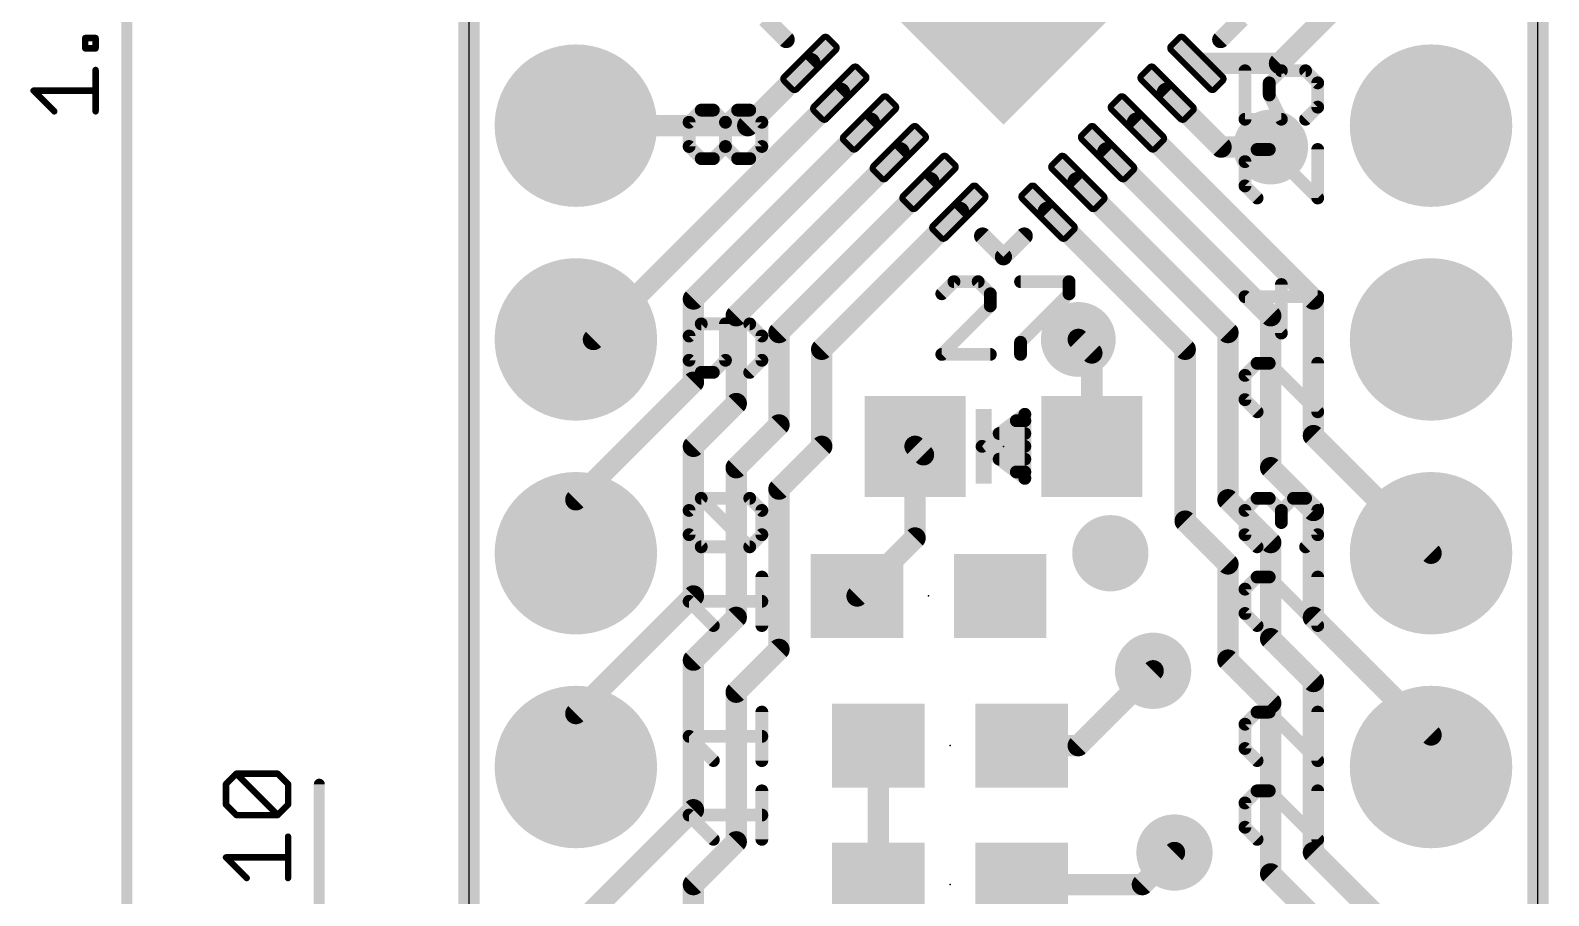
# Model space of a CAD drawing. Extents: x -6.1 to 12.8, y -5.3 to 38.3.
# Drawn here: x -5.21 to 12.83, y 6.09 to 16.37 of the extents above; entities that cross this region are included whole.
import ezdxf

# ---------------------------------------------------------------- set-up
doc = ezdxf.new("R2010")
doc.units = 0
for name, color, linetype in [('1', 12, 'CONTINUOUS'), ('17', 110, 'CONTINUOUS'), ('18', 110, 'CONTINUOUS'), ('20', 53, 'CONTINUOUS'), ('21', 40, 'CONTINUOUS'), ('23', 53, 'CONTINUOUS'), ('47', 253, 'CONTINUOUS')]:
    doc.layers.add(name, color=color, linetype=linetype)

# ---------------------------------------------------------------- blocks, each defined once
blk = doc.blocks.new('RECT')
blk.add_solid([(-0.5, -0.5), (0.5, -0.5), (-0.5, 0.5), (0.5, 0.5)])
blk = doc.blocks.new('RECT128000X44800R50')
at = {"const_width": 0.07}
blk.add_lwpolyline([(0.365, -0.07), (0.365, 0.07, 0.4142), (0.33, 0.105), (-0.33, 0.105, 0.4142), (-0.365, 0.07), (-0.365, -0.07, 0.4142), (-0.33, -0.105), (0.33, -0.105, 0.4142)], format="xyb", close=True, dxfattribs=at)
blk.add_solid([(-0.3475, -0.0875), (0.3475, -0.0875), (-0.3475, 0.0875), (0.3475, 0.0875)])
blk = doc.blocks.new('ROUNDP')
at = {"const_width": 0.5}
blk.add_lwpolyline([(0, -0.25, 1), (0, 0.25, 1), (0, -0.25)], format="xyb", dxfattribs=at)
blk = doc.blocks.new('ROUNDV')
at = {"const_width": 0.5}
blk.add_lwpolyline([(0, -0.25, 1), (0, 0.25, 1), (0, -0.25)], format="xyb", dxfattribs=at)

msp = doc.modelspace()

# ---------------------------------------------------------------- linework, layer by layer
at = {"layer": '1', "const_width": 0.254}
for points in [[(0, 33.02), (0, 0)], [(12.7, 0), (12.7, 33.02)], [(9.6297, 15.9797), (11.43, 17.78)], [(4.0519, 15.9797), (3.3122, 15.24)], [(8.6481, 15.9797), (9.6297, 15.9797)], [(4.4055, 15.6261), (1.4793, 12.7)], [(8.9347, 14.986), (8.2945, 15.6261)], [(3.3122, 15.24), (1.27, 15.24)], [(4.759, 15.2726), (2.667, 13.1806)], [(7.941, 15.2726), (10.033, 13.1806)], [(5.1126, 14.919), (3.175, 12.9814)], [(7.5874, 14.919), (9.525, 12.9814)], [(9.525, 14.986), (8.9347, 14.986)], [(5.4661, 14.5655), (3.683, 12.7823)], [(7.2339, 14.5655), (9.017, 12.7823)], [(5.8197, 14.2119), (4.191, 12.5832)], [(6.8803, 14.2119), (8.509, 12.5832)], [(2.667, 13.1806), (2.667, 12.192)], [(10.033, 13.1806), (10.033, 11.557)], [(3.175, 12.9814), (3.175, 11.938)], [(9.525, 12.9814), (9.525, 11.176)], [(1.4793, 12.7), (1.27, 12.7)], [(3.683, 12.7823), (3.683, 11.684)], [(7.4, 12.539), (7.239, 12.7)], [(9.017, 12.7823), (9.017, 10.795)], [(4.191, 12.5832), (4.191, 11.43)], [(7.4, 11.43), (7.4, 12.539)], [(8.509, 12.5832), (8.509, 10.541)], [(2.667, 12.192), (1.27, 10.795)], [(3.175, 11.938), (2.667, 11.43)], [(3.683, 11.684), (3.175, 11.176)], [(2.667, 11.43), (2.667, 9.652)], [(4.191, 11.43), (3.683, 10.922)], [(5.4, 11.33), (5.3, 11.43)], [(5.3, 10.341), (5.3, 11.43)], [(10.033, 11.557), (11.43, 10.16)], [(3.175, 11.176), (3.175, 9.398)], [(9.525, 11.176), (10.033, 10.668)], [(3.683, 10.922), (3.683, 9.017)], [(1.27, 10.795), (1.27, 10.16)], [(9.017, 10.795), (9.525, 10.287)], [(8.509, 10.541), (9.017, 10.033)], [(10.033, 10.668), (10.033, 9.398)], [(4.611, 9.652), (5.3, 10.341)], [(9.525, 10.287), (9.525, 9.144)], [(9.017, 10.033), (9.017, 8.89)], [(2.667, 9.652), (1.27, 8.255)], [(3.175, 9.398), (2.667, 8.89)], [(10.033, 9.398), (11.43, 8.001)], [(9.525, 9.144), (10.033, 8.636)], [(3.683, 9.017), (3.175, 8.509)], [(2.667, 8.89), (2.667, 7.112)], [(7.239, 7.874), (8.128, 8.763)], [(9.017, 8.89), (9.525, 8.382)], [(10.033, 8.636), (10.033, 6.604)], [(3.175, 8.509), (3.175, 6.731)], [(9.525, 8.382), (9.525, 6.35)], [(1.27, 8.255), (1.27, 7.62)], [(11.43, 8.001), (11.43, 7.62)], [(4.865, 6.223), (4.865, 7.874)], [(6.565, 7.874), (7.239, 7.874)], [(2.667, 7.112), (1.27, 5.715)], [(4.865, 6.223), (4.865, 6.946)], [(3.175, 6.731), (2.667, 6.223)], [(8.001, 6.223), (8.382, 6.604)], [(10.033, 6.604), (11.43, 5.207)], [(2.667, 6.223), (2.667, 4.572)], [(4.865, 5.295), (4.865, 6.223)], [(6.565, 6.223), (8.001, 6.223)], [(9.525, 6.35), (10.033, 5.842)]]:
    msp.add_lwpolyline(points, dxfattribs=at)
at = {"layer": '1', "const_width": 0.127}
for points in [[(4.0968, 15.9348, 1), (4.007, 16.0246)], [(8.6481, 16.0432, 1), (8.6481, 15.9162)], [(9.5848, 16.0246, 1), (9.6746, 15.9348)], [(9.6297, 15.9162, 1), (9.6297, 16.0432)], [(4.4504, 15.5812, 1), (4.3606, 15.671)], [(8.3394, 15.671, 1), (8.2496, 15.5812)], [(1.27, 15.3035, 1), (1.27, 15.1765)], [(3.2673, 15.2849, 1), (3.3571, 15.1951)], [(3.3122, 15.1765, 1), (3.3122, 15.3035)], [(4.8039, 15.2277, 1), (4.7141, 15.3175)], [(7.9859, 15.3175, 1), (7.8961, 15.2277)], [(5.1575, 14.8741, 1), (5.0677, 14.9639)], [(7.6323, 14.9639, 1), (7.5425, 14.8741)], [(8.9347, 15.0495, 1), (8.9347, 14.9225)], [(8.8898, 14.9411, 1), (8.9796, 15.0309)], [(9.525, 14.9225, 1), (9.525, 15.0495)], [(5.511, 14.5206, 1), (5.4212, 14.6104)], [(7.2788, 14.6104, 1), (7.189, 14.5206)], [(5.8646, 14.167, 1), (5.7748, 14.2568)], [(6.9252, 14.2568, 1), (6.8354, 14.167)], [(2.7305, 13.1806, 1), (2.6035, 13.1806)], [(2.6221, 13.2255, 1), (2.7119, 13.1357)], [(10.0965, 13.1806, 1), (9.9695, 13.1806)], [(9.9881, 13.1356, 1), (10.0779, 13.2255)], [(3.2385, 12.9814, 1), (3.1115, 12.9814)], [(3.1301, 13.0263, 1), (3.2199, 12.9365)], [(9.5885, 12.9814, 1), (9.4615, 12.9814)], [(9.4801, 12.9365, 1), (9.5699, 13.0263)], [(1.27, 12.7635, 1), (1.27, 12.6365)], [(1.4344, 12.7449, 1), (1.5242, 12.6551)], [(1.4793, 12.6365, 1), (1.4793, 12.7635)], [(3.7465, 12.7823, 1), (3.6195, 12.7823)], [(3.6381, 12.8272, 1), (3.7279, 12.7374)], [(7.2839, 12.7449, 1), (7.1941, 12.6551)], [(9.0805, 12.7823, 1), (8.9535, 12.7823)], [(8.9721, 12.7374, 1), (9.0619, 12.8272)], [(4.2545, 12.5832, 1), (4.1275, 12.5832)], [(4.1461, 12.6281, 1), (4.2359, 12.5383)], [(7.4635, 12.539, 1), (7.3365, 12.539)], [(7.3551, 12.4941, 1), (7.4449, 12.5839)], [(8.5725, 12.5832, 1), (8.4455, 12.5832)], [(8.4641, 12.5383, 1), (8.5539, 12.6281)], [(2.7119, 12.1471, 1), (2.6221, 12.2369)], [(2.6035, 12.192, 1), (2.7305, 12.192)], [(3.1115, 11.938, 1), (3.2385, 11.938)], [(3.2199, 11.8931, 1), (3.1301, 11.9829)], [(3.6195, 11.684, 1), (3.7465, 11.684)], [(3.7279, 11.6391, 1), (3.6381, 11.7289)], [(2.7305, 11.43, 1), (2.6035, 11.43)], [(4.2359, 11.3851, 1), (4.1461, 11.4749)], [(5.3449, 11.4749, 1), (5.2551, 11.3851)], [(5.3635, 11.43, 1), (5.2365, 11.43)], [(10.0779, 11.6019, 1), (9.9881, 11.5121)], [(9.9695, 11.557, 1), (10.0965, 11.557)], [(2.6221, 11.4749, 1), (2.7119, 11.3851)], [(4.1275, 11.43, 1), (4.2545, 11.43)], [(5.3551, 11.2851, 1), (5.4449, 11.3749)], [(7.3365, 11.43, 1), (7.4635, 11.43)], [(3.2385, 11.176, 1), (3.1115, 11.176)], [(3.1301, 11.2209, 1), (3.2199, 11.1311)], [(9.5699, 11.2209, 1), (9.4801, 11.1311)], [(9.4615, 11.176, 1), (9.5885, 11.176)], [(3.7465, 10.922, 1), (3.6195, 10.922)], [(3.6381, 10.9669, 1), (3.7279, 10.8771)], [(1.3335, 10.795, 1), (1.2065, 10.795)], [(1.2251, 10.8399, 1), (1.3149, 10.7501)], [(9.0619, 10.8399, 1), (8.9721, 10.7501)], [(8.9535, 10.795, 1), (9.0805, 10.795)], [(8.5539, 10.5859, 1), (8.4641, 10.4961)], [(10.0965, 10.668, 1), (9.9695, 10.668)], [(9.9881, 10.6231, 1), (10.0779, 10.7129)], [(5.3449, 10.2961, 1), (5.2551, 10.3859)], [(8.4455, 10.541, 1), (8.5725, 10.541)], [(5.2365, 10.341, 1), (5.3635, 10.341)], [(9.5885, 10.287, 1), (9.4615, 10.287)], [(9.4801, 10.2421, 1), (9.5699, 10.3319)], [(1.2065, 10.16, 1), (1.3335, 10.16)], [(9.0805, 10.033, 1), (8.9535, 10.033)], [(8.9721, 9.9881, 1), (9.0619, 10.0779)], [(11.3851, 10.1151, 1), (11.4749, 10.2049)], [(2.7119, 9.6071, 1), (2.6221, 9.6969)], [(4.5661, 9.6969, 1), (4.6559, 9.6071)], [(2.6035, 9.652, 1), (2.7305, 9.652)], [(3.1115, 9.398, 1), (3.2385, 9.398)], [(3.2199, 9.3531, 1), (3.1301, 9.4429)], [(10.0779, 9.4429, 1), (9.9881, 9.3531)], [(9.9695, 9.398, 1), (10.0965, 9.398)], [(9.5699, 9.1889, 1), (9.4801, 9.0991)], [(9.4615, 9.144, 1), (9.5885, 9.144)], [(3.6195, 9.017, 1), (3.7465, 9.017)], [(3.7279, 8.9721, 1), (3.6381, 9.0619)], [(2.7305, 8.89, 1), (2.6035, 8.89)], [(2.6221, 8.9349, 1), (2.7119, 8.8451)], [(8.1729, 8.7181, 1), (8.0831, 8.8079)], [(9.0619, 8.9349, 1), (8.9721, 8.8451)], [(8.9535, 8.89, 1), (9.0805, 8.89)], [(10.0965, 8.636, 1), (9.9695, 8.636)], [(9.9881, 8.5911, 1), (10.0779, 8.6809)], [(3.2385, 8.509, 1), (3.1115, 8.509)], [(3.1301, 8.5539, 1), (3.2199, 8.4641)], [(9.5885, 8.382, 1), (9.4615, 8.382)], [(9.4801, 8.3371, 1), (9.5699, 8.4269)], [(1.3335, 8.255, 1), (1.2065, 8.255)], [(1.2251, 8.2999, 1), (1.3149, 8.2101)], [(11.4935, 8.001, 1), (11.3665, 8.001)], [(4.9285, 7.874, 1), (4.8015, 7.874)], [(6.565, 7.9375, 1), (6.565, 7.8105)], [(7.1941, 7.9189, 1), (7.2839, 7.8291)], [(7.239, 7.8105, 1), (7.239, 7.9375)], [(11.3851, 7.9561, 1), (11.4749, 8.0459)], [(1.2065, 7.62, 1), (1.3335, 7.62)], [(11.3665, 7.62, 1), (11.4935, 7.62)], [(2.7119, 7.0671, 1), (2.6221, 7.1569)], [(2.6035, 7.112, 1), (2.7305, 7.112)], [(4.9285, 6.946, 1), (4.8015, 6.946)], [(3.2199, 6.6861, 1), (3.1301, 6.7759)], [(3.1115, 6.731, 1), (3.2385, 6.731)], [(8.4269, 6.5591, 1), (8.3371, 6.6489)], [(10.0779, 6.6489, 1), (9.9881, 6.5591)], [(9.9695, 6.604, 1), (10.0965, 6.604)], [(2.7305, 6.223, 1), (2.6035, 6.223)], [(2.6221, 6.2679, 1), (2.7119, 6.1781)], [(4.9285, 6.223, 1), (4.8015, 6.223)], [(6.565, 6.2865, 1), (6.565, 6.1595)], [(7.9561, 6.2679, 1), (8.0459, 6.1781)], [(8.001, 6.1595, 1), (8.001, 6.2865)], [(9.5699, 6.3949, 1), (9.4801, 6.3051)], [(9.4615, 6.35, 1), (9.5885, 6.35)], [(4.8015, 6.223, 1), (4.9285, 6.223)], [(4.8015, 6.223, 1), (4.9285, 6.223)]]:
    msp.add_lwpolyline(points, format="xyb", dxfattribs=at)
at = {"layer": '20'}
for p, q in [((0, 31.75), (0, 1.27)), ((12.7, 1.27), (12.7, 31.75))]:
    msp.add_line(p, q, dxfattribs=at)
at = {"layer": '21'}
for points, const_width in [([(3.7691, 16.2625), (3.5216, 16.51)], 0.2032), ([(8.9309, 16.2625), (9.1784, 16.51)], 0.2032), ([(9.2195, 15.8924), (9.2195, 15.3162)], 0.1524), ([(9.5076, 15.7484), (9.6516, 15.8924)], 0.1524), ([(9.6516, 15.8924), (9.9397, 15.8924)], 0.1524), ([(9.9397, 15.8924), (10.0838, 15.7484)], 0.1524), ([(9.5076, 15.6043), (9.5076, 15.7484)], 0.1524), ([(10.0838, 15.7484), (10.0838, 15.4603)], 0.1524), ([(9.6516, 15.3162), (9.5076, 15.6043)], 0.1524), ([(10.0838, 15.4603), (9.9397, 15.3162)], 0.1524), ([(2.6155, 15.2806), (2.7595, 15.4247)], 0.1524), ([(2.6155, 14.9925), (2.6155, 15.2806)], 0.1524), ([(2.7595, 15.4247), (2.9036, 15.4247)], 0.1524), ([(2.9036, 15.4247), (3.0476, 15.2806)], 0.1524), ([(3.0476, 15.2806), (3.1917, 15.4247)], 0.1524), ([(3.0476, 14.9925), (3.0476, 15.2806)], 0.1524), ([(3.1917, 15.4247), (3.3357, 15.4247)], 0.1524), ([(3.3357, 15.4247), (3.4798, 15.2806)], 0.1524), ([(3.4798, 15.2806), (3.4798, 14.9925)], 0.1524), ([(9.2195, 15.3162), (9.6516, 15.3162)], 0.1524), ([(2.7595, 14.8484), (2.6155, 14.9925)], 0.1524), ([(3.0476, 14.9925), (2.9036, 14.8484)], 0.1524), ([(3.1917, 14.8484), (3.0476, 14.9925)], 0.1524), ([(3.4798, 14.9925), (3.3357, 14.8484)], 0.1524), ([(9.3635, 14.9569), (9.2195, 14.8129)], 0.1524), ([(9.5076, 14.9569), (9.3635, 14.9569)], 0.1524), ([(10.0838, 14.3807), (9.5076, 14.9569)], 0.1524), ([(10.0838, 14.9569), (10.0838, 14.3807)], 0.1524), ([(2.9036, 14.8484), (2.7595, 14.8484)], 0.1524), ([(3.3357, 14.8484), (3.1917, 14.8484)], 0.1524), ([(9.2195, 14.8129), (9.2195, 14.5247)], 0.1524), ([(9.2195, 14.5247), (9.3635, 14.3807)], 0.1524), ([(6.1025, 13.9291), (6.35, 13.6816)], 0.2032), ([(6.5975, 13.9291), (6.35, 13.6816)], 0.2032), ([(5.7617, 13.3865), (5.6177, 13.2425)], 0.1524), ([(6.0499, 13.3865), (5.7617, 13.3865)], 0.1524), ([(6.1939, 13.2425), (6.0499, 13.3865)], 0.1524), ([(6.5532, 13.3865), (7.1294, 13.3865)], 0.1524), ([(7.1294, 13.3865), (7.1294, 13.2425)], 0.1524), ([(9.6516, 12.7762), (9.6516, 13.3524)], 0.1524), ([(5.6177, 12.5222), (6.1939, 13.0984)], 0.1524), ([(6.1939, 13.0984), (6.1939, 13.2425)], 0.1524), ([(7.1294, 13.2425), (6.5532, 12.6663)], 0.1524), ([(10.0838, 13.2084), (9.2195, 13.2084)], 0.1524), ([(9.2195, 13.2084), (9.6516, 12.7762)], 0.1524), ([(2.7595, 12.8847), (2.6155, 12.7406)], 0.1524), ([(2.6155, 12.7406), (2.6155, 12.4525)], 0.1524), ([(3.3357, 12.8847), (2.7595, 12.8847)], 0.1524), ([(3.0476, 12.4525), (3.0476, 12.8847)], 0.1524), ([(3.4798, 12.7406), (3.3357, 12.8847)], 0.1524), ([(3.4798, 12.4525), (3.4798, 12.7406)], 0.1524), ([(6.5532, 12.6663), (6.5532, 12.5222)], 0.1524), ([(2.6155, 12.4525), (2.7595, 12.3084)], 0.1524), ([(2.9036, 12.3084), (3.0476, 12.4525)], 0.1524), ([(3.3357, 12.3084), (3.4798, 12.4525)], 0.1524), ([(6.1939, 12.5222), (5.6177, 12.5222)], 0.1524), ([(9.3635, 12.4169), (9.2195, 12.2729)], 0.1524), ([(9.5076, 12.4169), (9.3635, 12.4169)], 0.1524), ([(10.0838, 11.8407), (9.5076, 12.4169)], 0.1524), ([(10.0838, 12.4169), (10.0838, 11.8407)], 0.1524), ([(2.7595, 12.3084), (2.9036, 12.3084)], 0.1524), ([(9.2195, 12.2729), (9.2195, 11.9847)], 0.1524), ([(9.2195, 11.9847), (9.3635, 11.8407)], 0.1524), ([(6.604, 11.811), (6.096, 11.43)], 0.1524), ([(6.5024, 11.7348), (6.604, 11.7348)], 0.1524), ([(6.604, 11.049), (6.604, 11.811)], 0.1524), ([(6.2992, 11.5824), (6.604, 11.5824)], 0.1524), ([(6.096, 11.43), (6.604, 11.049)], 0.1524), ([(6.096, 11.43), (6.604, 11.43)], 0.1524), ([(6.2992, 11.2776), (6.604, 11.2776)], 0.1524), ([(6.5024, 11.1252), (6.604, 11.1252)], 0.1524), ([(2.6155, 10.6684), (2.7595, 10.8124)], 0.1524), ([(2.7595, 10.8124), (3.3357, 10.8124)], 0.1524), ([(3.3357, 10.2362), (2.7595, 10.8124)], 0.1524), ([(3.3357, 10.8124), (3.4798, 10.6684)], 0.1524), ([(9.2195, 10.6684), (9.3635, 10.8124)], 0.1524), ([(9.3635, 10.8124), (9.5076, 10.8124)], 0.1524), ([(9.5076, 10.8124), (9.6516, 10.6684)], 0.1524), ([(9.6516, 10.6684), (9.7957, 10.8124)], 0.1524), ([(9.7957, 10.8124), (9.9397, 10.8124)], 0.1524), ([(9.9397, 10.8124), (10.0838, 10.6684)], 0.1524), ([(2.6155, 10.3803), (2.6155, 10.6684)], 0.1524), ([(3.4798, 10.6684), (3.4798, 10.3803)], 0.1524), ([(9.2195, 10.3803), (9.2195, 10.6684)], 0.1524), ([(9.6516, 10.6684), (9.6516, 10.5243)], 0.1524), ([(10.0838, 10.6684), (10.0838, 10.3803)], 0.1524), ([(2.7595, 10.2362), (2.6155, 10.3803)], 0.1524), ([(3.3357, 10.2362), (2.7595, 10.2362)], 0.1524), ([(3.4798, 10.3803), (3.3357, 10.2362)], 0.1524), ([(9.3635, 10.2362), (9.2195, 10.3803)], 0.1524), ([(10.0838, 10.3803), (9.9397, 10.2362)], 0.1524), ([(3.4798, 9.3007), (3.4798, 9.8769)], 0.1524), ([(9.3635, 9.8769), (9.2195, 9.7329)], 0.1524), ([(9.5076, 9.8769), (9.3635, 9.8769)], 0.1524), ([(10.0838, 9.3007), (9.5076, 9.8769)], 0.1524), ([(10.0838, 9.8769), (10.0838, 9.3007)], 0.1524), ([(9.2195, 9.7329), (9.2195, 9.4447)], 0.1524), ([(2.9036, 9.3007), (2.6155, 9.5888)], 0.1524), ([(2.6155, 9.5888), (3.4798, 9.5888)], 0.1524), ([(9.2195, 9.4447), (9.3635, 9.3007)], 0.1524), ([(3.4798, 7.6962), (3.4798, 8.2724)], 0.1524), ([(9.3635, 8.2724), (9.2195, 8.1284)], 0.1524), ([(9.5076, 8.2724), (9.3635, 8.2724)], 0.1524), ([(10.0838, 7.6962), (9.5076, 8.2724)], 0.1524), ([(10.0838, 8.2724), (10.0838, 7.6962)], 0.1524), ([(9.2195, 8.1284), (9.2195, 7.8403)], 0.1524), ([(2.9036, 7.6962), (2.6155, 7.9843)], 0.1524), ([(2.6155, 7.9843), (3.4798, 7.9843)], 0.1524), ([(9.2195, 7.8403), (9.3635, 7.6962)], 0.1524), ([(3.4798, 6.7607), (3.4798, 7.3369)], 0.1524), ([(9.3635, 7.3369), (9.2195, 7.1928)], 0.1524), ([(9.5076, 7.3369), (9.3635, 7.3369)], 0.1524), ([(10.0838, 6.7607), (9.5076, 7.3369)], 0.1524), ([(10.0838, 7.3369), (10.0838, 6.7607)], 0.1524), ([(9.2195, 7.1928), (9.2195, 6.9047)], 0.1524), ([(2.9036, 6.7607), (2.6155, 7.0488)], 0.1524), ([(2.6155, 7.0488), (3.4798, 7.0488)], 0.1524), ([(9.2195, 6.9047), (9.3635, 6.7607)], 0.1524)]:
    msp.add_lwpolyline(points, dxfattribs=dict(at, const_width=const_width))
for points, const_width in [([(3.7331, 16.2266, 1), (3.805, 16.2984)], 0.1016), ([(8.895, 16.2984, 1), (8.9669, 16.2266)], 0.1016), ([(9.2576, 15.8924, 1), (9.1814, 15.8924)], 0.0762), ([(9.6516, 15.9305, 1), (9.6516, 15.8543)], 0.0762), ([(9.6786, 15.8655, 1), (9.6247, 15.9194)], 0.0762), ([(9.9667, 15.9194, 1), (9.9128, 15.8655)], 0.0762), ([(9.9397, 15.8543, 1), (9.9397, 15.9305)], 0.0762), ([(9.4806, 15.7753, 1), (9.5345, 15.7214)], 0.0762), ([(9.5457, 15.7484, 1), (9.4695, 15.7484)], 0.0762), ([(10.1219, 15.7484, 1), (10.0457, 15.7484)], 0.0762), ([(10.0569, 15.7214, 1), (10.1107, 15.7753)], 0.0762), ([(9.5417, 15.6214, 1), (9.4735, 15.5873)], 0.0762), ([(9.4695, 15.6043, 1), (9.5457, 15.6043)], 0.0762), ([(10.1107, 15.4333, 1), (10.0569, 15.4872)], 0.0762), ([(2.5885, 15.3076, 1), (2.6424, 15.2537)], 0.0762), ([(2.6536, 15.2806, 1), (2.5774, 15.2806)], 0.0762), ([(2.7595, 15.4628, 1), (2.7595, 15.3866)], 0.0762), ([(2.7865, 15.3977, 1), (2.7326, 15.4516)], 0.0762), ([(2.9305, 15.4516, 1), (2.8766, 15.3977)], 0.0762), ([(2.9036, 15.3866, 1), (2.9036, 15.4628)], 0.0762), ([(3.0857, 15.2806, 1), (3.0095, 15.2806)], 0.0762), ([(3.0207, 15.3076, 1), (3.0746, 15.2537)], 0.0762), ([(3.0207, 15.2537, 1), (3.0746, 15.3076)], 0.0762), ([(3.1917, 15.4628, 1), (3.1917, 15.3866)], 0.0762), ([(3.2186, 15.3977, 1), (3.1647, 15.4516)], 0.0762), ([(3.3627, 15.4516, 1), (3.3088, 15.3977)], 0.0762), ([(3.3357, 15.3866, 1), (3.3357, 15.4628)], 0.0762), ([(3.5179, 15.2806, 1), (3.4417, 15.2806)], 0.0762), ([(3.4529, 15.2537, 1), (3.5067, 15.3076)], 0.0762), ([(9.2195, 15.3543, 1), (9.2195, 15.2781)], 0.0762), ([(9.1814, 15.3162, 1), (9.2576, 15.3162)], 0.0762), ([(9.6176, 15.2992, 1), (9.6857, 15.3332)], 0.0762), ([(9.6516, 15.2781, 1), (9.6516, 15.3543)], 0.0762), ([(9.9128, 15.3431, 1), (9.9667, 15.2893)], 0.0762), ([(10.0457, 15.4603, 1), (10.1219, 15.4603)], 0.0762), ([(2.6424, 15.0194, 1), (2.5885, 14.9656)], 0.0762), ([(2.5774, 14.9925, 1), (2.6536, 14.9925)], 0.0762), ([(3.0095, 14.9925, 1), (3.0857, 14.9925)], 0.0762), ([(3.0746, 15.0194, 1), (3.0207, 14.9656)], 0.0762), ([(3.0746, 14.9656, 1), (3.0207, 15.0194)], 0.0762), ([(3.4417, 14.9925, 1), (3.5179, 14.9925)], 0.0762), ([(3.5067, 14.9656, 1), (3.4529, 15.0194)], 0.0762), ([(9.3635, 14.995, 1), (9.3635, 14.9188)], 0.0762), ([(9.3905, 14.93, 1), (9.3366, 14.9838)], 0.0762), ([(9.5345, 14.9838, 1), (9.4806, 14.93)], 0.0762), ([(9.5076, 14.9188, 1), (9.5076, 14.995)], 0.0762), ([(10.1219, 14.9569, 1), (10.0457, 14.9569)], 0.0762), ([(2.7595, 14.8865, 1), (2.7595, 14.8103)], 0.0762), ([(2.7326, 14.8215, 1), (2.7865, 14.8754)], 0.0762), ([(2.8766, 14.8754, 1), (2.9305, 14.8215)], 0.0762), ([(2.9036, 14.8103, 1), (2.9036, 14.8865)], 0.0762), ([(3.1917, 14.8865, 1), (3.1917, 14.8103)], 0.0762), ([(3.1647, 14.8215, 1), (3.2186, 14.8754)], 0.0762), ([(3.3088, 14.8754, 1), (3.3627, 14.8215)], 0.0762), ([(3.3357, 14.8103, 1), (3.3357, 14.8865)], 0.0762), ([(9.1925, 14.8398, 1), (9.2464, 14.7859)], 0.0762), ([(9.2576, 14.8129, 1), (9.1814, 14.8129)], 0.0762), ([(9.2464, 14.5517, 1), (9.1925, 14.4978)], 0.0762), ([(9.1814, 14.5247, 1), (9.2576, 14.5247)], 0.0762), ([(9.3366, 14.3537, 1), (9.3905, 14.4076)], 0.0762), ([(10.0569, 14.3537, 1), (10.1107, 14.4076)], 0.0762), ([(10.0457, 14.3807, 1), (10.1219, 14.3807)], 0.0762), ([(6.1384, 13.965, 1), (6.0666, 13.8931)], 0.1016), ([(6.6334, 13.8931, 1), (6.5616, 13.965)], 0.1016), ([(6.3141, 13.7175, 1), (6.3859, 13.6457)], 0.1016), ([(6.3141, 13.6457, 1), (6.3859, 13.7175)], 0.1016), ([(5.7617, 13.4246, 1), (5.7617, 13.3484)], 0.0762), ([(5.7887, 13.3596, 1), (5.7348, 13.4135)], 0.0762), ([(6.0768, 13.4135, 1), (6.0229, 13.3596)], 0.0762), ([(6.0499, 13.3484, 1), (6.0499, 13.4246)], 0.0762), ([(6.5532, 13.4246, 1), (6.5532, 13.3484)], 0.0762), ([(7.1675, 13.3865, 1), (7.0913, 13.3865)], 0.0762), ([(7.1294, 13.3484, 1), (7.1294, 13.4246)], 0.0762), ([(9.6897, 13.3524, 1), (9.6135, 13.3524)], 0.0762), ([(5.5907, 13.2694, 1), (5.6446, 13.2155)], 0.0762), ([(6.232, 13.2425, 1), (6.1558, 13.2425)], 0.0762), ([(6.167, 13.2155, 1), (6.2208, 13.2694)], 0.0762), ([(6.2208, 13.0715, 1), (6.167, 13.1254)], 0.0762), ([(7.0913, 13.2425, 1), (7.1675, 13.2425)], 0.0762), ([(7.1564, 13.2155, 1), (7.1025, 13.2694)], 0.0762), ([(9.2464, 13.2353, 1), (9.1925, 13.1814)], 0.0762), ([(9.2195, 13.2465, 1), (9.2195, 13.1703)], 0.0762), ([(10.0838, 13.1703, 1), (10.0838, 13.2465)], 0.0762), ([(6.1558, 13.0984, 1), (6.232, 13.0984)], 0.0762), ([(2.6536, 12.7406, 1), (2.5774, 12.7406)], 0.0762), ([(2.7595, 12.9228, 1), (2.7595, 12.8466)], 0.0762), ([(2.7865, 12.8577, 1), (2.7326, 12.9116)], 0.0762), ([(3.0857, 12.8847, 1), (3.0095, 12.8847)], 0.0762), ([(3.3627, 12.9116, 1), (3.3088, 12.8577)], 0.0762), ([(3.3357, 12.8466, 1), (3.3357, 12.9228)], 0.0762), ([(3.5179, 12.7406, 1), (3.4417, 12.7406)], 0.0762), ([(9.6135, 12.7762, 1), (9.6897, 12.7762)], 0.0762), ([(9.6247, 12.7493, 1), (9.6786, 12.8031)], 0.0762), ([(2.5885, 12.7676, 1), (2.6424, 12.7137)], 0.0762), ([(3.4529, 12.7137, 1), (3.5067, 12.7676)], 0.0762), ([(6.5913, 12.6663, 1), (6.5151, 12.6663)], 0.0762), ([(6.5263, 12.6932, 1), (6.5801, 12.6393)], 0.0762), ([(2.6424, 12.4794, 1), (2.5885, 12.4256)], 0.0762), ([(2.5774, 12.4525, 1), (2.6536, 12.4525)], 0.0762), ([(3.0095, 12.4525, 1), (3.0857, 12.4525)], 0.0762), ([(3.0746, 12.4256, 1), (3.0207, 12.4794)], 0.0762), ([(3.4417, 12.4525, 1), (3.5179, 12.4525)], 0.0762), ([(3.5067, 12.4256, 1), (3.4529, 12.4794)], 0.0762), ([(5.6177, 12.5603, 1), (5.6177, 12.4841)], 0.0762), ([(5.5907, 12.5491, 1), (5.6446, 12.4953)], 0.0762), ([(6.1939, 12.4841, 1), (6.1939, 12.5603)], 0.0762), ([(6.5151, 12.5222, 1), (6.5913, 12.5222)], 0.0762), ([(9.3635, 12.455, 1), (9.3635, 12.3788)], 0.0762), ([(9.3905, 12.39, 1), (9.3366, 12.4438)], 0.0762), ([(9.5345, 12.4438, 1), (9.4806, 12.39)], 0.0762), ([(9.5076, 12.3788, 1), (9.5076, 12.455)], 0.0762), ([(10.1219, 12.4169, 1), (10.0457, 12.4169)], 0.0762), ([(2.7595, 12.3465, 1), (2.7595, 12.2703)], 0.0762), ([(2.7326, 12.2815, 1), (2.7865, 12.3354)], 0.0762), ([(2.8766, 12.3354, 1), (2.9305, 12.2815)], 0.0762), ([(2.9036, 12.2703, 1), (2.9036, 12.3465)], 0.0762), ([(3.3088, 12.3354, 1), (3.3627, 12.2815)], 0.0762), ([(9.1925, 12.2998, 1), (9.2464, 12.2459)], 0.0762), ([(9.2576, 12.2729, 1), (9.1814, 12.2729)], 0.0762), ([(9.2464, 12.0117, 1), (9.1925, 11.9578)], 0.0762), ([(9.1814, 11.9847, 1), (9.2576, 11.9847)], 0.0762), ([(9.3366, 11.8137, 1), (9.3905, 11.8676)], 0.0762), ([(10.0569, 11.8137, 1), (10.1107, 11.8676)], 0.0762), ([(6.5024, 11.7729, 1), (6.5024, 11.6967)], 0.0762), ([(6.6421, 11.811, 1), (6.5659, 11.811)], 0.0762), ([(6.6269, 11.7805, 1), (6.5811, 11.8415)], 0.0762), ([(6.604, 11.6967, 1), (6.604, 11.7729)], 0.0762), ([(10.0457, 11.8407, 1), (10.1219, 11.8407)], 0.0762), ([(6.2992, 11.6205, 1), (6.2992, 11.5443)], 0.0762), ([(6.604, 11.5443, 1), (6.604, 11.6205)], 0.0762), ([(6.1189, 11.4605, 1), (6.0731, 11.3995)], 0.0762), ([(6.096, 11.4681, 1), (6.096, 11.3919)], 0.0762), ([(6.0731, 11.4605, 1), (6.1189, 11.3995)], 0.0762), ([(6.604, 11.3919, 1), (6.604, 11.4681)], 0.0762), ([(6.2992, 11.3157, 1), (6.2992, 11.2395)], 0.0762), ([(6.5024, 11.1633, 1), (6.5024, 11.0871)], 0.0762), ([(6.604, 11.2395, 1), (6.604, 11.3157)], 0.0762), ([(6.604, 11.0871, 1), (6.604, 11.1633)], 0.0762), ([(6.5659, 11.049, 1), (6.6421, 11.049)], 0.0762), ([(6.5811, 11.0185, 1), (6.6269, 11.0795)], 0.0762), ([(2.7865, 10.8394, 1), (2.7326, 10.7855)], 0.0762), ([(2.7595, 10.8505, 1), (2.7595, 10.7743)], 0.0762), ([(2.7865, 10.7855, 1), (2.7326, 10.8394)], 0.0762), ([(3.3627, 10.8394, 1), (3.3088, 10.7855)], 0.0762), ([(3.3357, 10.7743, 1), (3.3357, 10.8505)], 0.0762), ([(9.3635, 10.8505, 1), (9.3635, 10.7743)], 0.0762), ([(9.3905, 10.7855, 1), (9.3366, 10.8394)], 0.0762), ([(9.5345, 10.8394, 1), (9.4806, 10.7855)], 0.0762), ([(9.5076, 10.7743, 1), (9.5076, 10.8505)], 0.0762), ([(9.7957, 10.8505, 1), (9.7957, 10.7743)], 0.0762), ([(9.8226, 10.7855, 1), (9.7687, 10.8394)], 0.0762), ([(9.9667, 10.8394, 1), (9.9128, 10.7855)], 0.0762), ([(9.9397, 10.7743, 1), (9.9397, 10.8505)], 0.0762), ([(2.5885, 10.6953, 1), (2.6424, 10.6414)], 0.0762), ([(2.6536, 10.6684, 1), (2.5774, 10.6684)], 0.0762), ([(3.5179, 10.6684, 1), (3.4417, 10.6684)], 0.0762), ([(3.4529, 10.6414, 1), (3.5067, 10.6953)], 0.0762), ([(9.1925, 10.6953, 1), (9.2464, 10.6414)], 0.0762), ([(9.2576, 10.6684, 1), (9.1814, 10.6684)], 0.0762), ([(9.6897, 10.6684, 1), (9.6135, 10.6684)], 0.0762), ([(9.6247, 10.6953, 1), (9.6786, 10.6414)], 0.0762), ([(9.6247, 10.6414, 1), (9.6786, 10.6953)], 0.0762), ([(10.1219, 10.6684, 1), (10.0457, 10.6684)], 0.0762), ([(10.0569, 10.6414, 1), (10.1107, 10.6953)], 0.0762), ([(9.6135, 10.5243, 1), (9.6897, 10.5243)], 0.0762), ([(2.6424, 10.4072, 1), (2.5885, 10.3533)], 0.0762), ([(2.5774, 10.3803, 1), (2.6536, 10.3803)], 0.0762), ([(2.7595, 10.2743, 1), (2.7595, 10.1981)], 0.0762), ([(2.7326, 10.2093, 1), (2.7865, 10.2631)], 0.0762), ([(3.3088, 10.2631, 1), (3.3627, 10.2093)], 0.0762), ([(3.3088, 10.2093, 1), (3.3627, 10.2631)], 0.0762), ([(3.3357, 10.1981, 1), (3.3357, 10.2743)], 0.0762), ([(3.4417, 10.3803, 1), (3.5179, 10.3803)], 0.0762), ([(3.5067, 10.3533, 1), (3.4529, 10.4072)], 0.0762), ([(9.2464, 10.4072, 1), (9.1925, 10.3533)], 0.0762), ([(9.1814, 10.3803, 1), (9.2576, 10.3803)], 0.0762), ([(9.3366, 10.2093, 1), (9.3905, 10.2631)], 0.0762), ([(9.9128, 10.2631, 1), (9.9667, 10.2093)], 0.0762), ([(10.0457, 10.3803, 1), (10.1219, 10.3803)], 0.0762), ([(10.1107, 10.3533, 1), (10.0569, 10.4072)], 0.0762), ([(3.5179, 9.8769, 1), (3.4417, 9.8769)], 0.0762), ([(9.3635, 9.915, 1), (9.3635, 9.8388)], 0.0762), ([(9.3905, 9.85, 1), (9.3366, 9.9038)], 0.0762), ([(9.5345, 9.9038, 1), (9.4806, 9.85)], 0.0762), ([(9.5076, 9.8388, 1), (9.5076, 9.915)], 0.0762), ([(10.1219, 9.8769, 1), (10.0457, 9.8769)], 0.0762), ([(9.1925, 9.7598, 1), (9.2464, 9.7059)], 0.0762), ([(9.2576, 9.7329, 1), (9.1814, 9.7329)], 0.0762), ([(2.6424, 9.6157, 1), (2.5885, 9.5619)], 0.0762), ([(2.6155, 9.6269, 1), (2.6155, 9.5507)], 0.0762), ([(3.4798, 9.5507, 1), (3.4798, 9.6269)], 0.0762), ([(9.2464, 9.4717, 1), (9.1925, 9.4178)], 0.0762), ([(9.1814, 9.4447, 1), (9.2576, 9.4447)], 0.0762), ([(2.8766, 9.2737, 1), (2.9305, 9.3276)], 0.0762), ([(3.4417, 9.3007, 1), (3.5179, 9.3007)], 0.0762), ([(9.3366, 9.2737, 1), (9.3905, 9.3276)], 0.0762), ([(10.0457, 9.3007, 1), (10.1219, 9.3007)], 0.0762), ([(10.0569, 9.2737, 1), (10.1107, 9.3276)], 0.0762), ([(3.5179, 8.2724, 1), (3.4417, 8.2724)], 0.0762), ([(9.3635, 8.3105, 1), (9.3635, 8.2343)], 0.0762), ([(9.3905, 8.2455, 1), (9.3366, 8.2994)], 0.0762), ([(9.5345, 8.2994, 1), (9.4806, 8.2455)], 0.0762), ([(9.5076, 8.2343, 1), (9.5076, 8.3105)], 0.0762), ([(10.1219, 8.2724, 1), (10.0457, 8.2724)], 0.0762), ([(9.1925, 8.1553, 1), (9.2464, 8.1014)], 0.0762), ([(9.2576, 8.1284, 1), (9.1814, 8.1284)], 0.0762), ([(2.6424, 8.0113, 1), (2.5885, 7.9574)], 0.0762), ([(2.6155, 8.0224, 1), (2.6155, 7.9462)], 0.0762), ([(3.4798, 7.9462, 1), (3.4798, 8.0224)], 0.0762), ([(2.8766, 7.6693, 1), (2.9305, 7.7231)], 0.0762), ([(9.2464, 7.8672, 1), (9.1925, 7.8133)], 0.0762), ([(9.1814, 7.8403, 1), (9.2576, 7.8403)], 0.0762), ([(9.3366, 7.6693, 1), (9.3905, 7.7231)], 0.0762), ([(10.0569, 7.6693, 1), (10.1107, 7.7231)], 0.0762), ([(3.4417, 7.6962, 1), (3.5179, 7.6962)], 0.0762), ([(10.0457, 7.6962, 1), (10.1219, 7.6962)], 0.0762), ([(3.5179, 7.3369, 1), (3.4417, 7.3369)], 0.0762), ([(9.3635, 7.375, 1), (9.3635, 7.2988)], 0.0762), ([(9.3905, 7.31, 1), (9.3366, 7.3638)], 0.0762), ([(9.5345, 7.3638, 1), (9.4806, 7.31)], 0.0762), ([(9.5076, 7.2988, 1), (9.5076, 7.375)], 0.0762), ([(10.1219, 7.3369, 1), (10.0457, 7.3369)], 0.0762), ([(9.1925, 7.2198, 1), (9.2464, 7.1659)], 0.0762), ([(9.2576, 7.1928, 1), (9.1814, 7.1928)], 0.0762), ([(2.6424, 7.0757, 1), (2.5885, 7.0219)], 0.0762), ([(2.6155, 7.0869, 1), (2.6155, 7.0107)], 0.0762), ([(3.4798, 7.0107, 1), (3.4798, 7.0869)], 0.0762), ([(9.2464, 6.9317, 1), (9.1925, 6.8778)], 0.0762), ([(9.1814, 6.9047, 1), (9.2576, 6.9047)], 0.0762), ([(2.8766, 6.7337, 1), (2.9305, 6.7876)], 0.0762), ([(3.4417, 6.7607, 1), (3.5179, 6.7607)], 0.0762), ([(9.3366, 6.7337, 1), (9.3905, 6.7876)], 0.0762), ([(10.0457, 6.7607, 1), (10.1219, 6.7607)], 0.0762), ([(10.0569, 6.7337, 1), (10.1107, 6.7876)], 0.0762)]:
    msp.add_lwpolyline(points, format="xyb", dxfattribs=dict(at, const_width=const_width))
at = {"layer": '23'}
for p in [(6.35, 11.43), (5.461, 9.652), (5.715, 7.874), (5.715, 6.223)]:
    msp.add_point(p, dxfattribs=at)
at = {"layer": '47'}
for points, const_width in [([(-4.064, 32.955), (-4.064, 0.065)], 0.13), ([(-4.5582, 16.1585), (-4.5582, 16.2813)], 0.0762), ([(-4.5582, 16.2813), (-4.4353, 16.2813)], 0.0762), ([(-4.4353, 16.2813), (-4.4353, 16.1585)], 0.0762), ([(-4.4353, 16.1585), (-4.5582, 16.1585)], 0.0762), ([(-4.4353, 15.4101), (-4.4353, 15.9015)], 0.0762), ([(-4.9268, 15.4101), (-5.1725, 15.6558)], 0.0762), ([(-5.1725, 15.6558), (-4.4353, 15.6558)], 0.0762), ([(-2.8865, 7.4178), (-2.7637, 7.5406)], 0.0762), ([(-2.7637, 7.5406), (-2.2722, 7.5406)], 0.0762), ([(-2.2722, 7.0491), (-2.7637, 7.5406)], 0.0762), ([(-2.2722, 7.5406), (-2.1493, 7.4178)], 0.0762), ([(-2.8865, 7.172), (-2.8865, 7.4178)], 0.0762), ([(-2.1493, 7.4178), (-2.1493, 7.172)], 0.0762), ([(-1.778, 2.605), (-1.778, 7.4161)], 0.13), ([(-2.7637, 7.0491), (-2.8865, 7.172)], 0.0762), ([(-2.2722, 7.0491), (-2.7637, 7.0491)], 0.0762), ([(-2.1493, 7.172), (-2.2722, 7.0491)], 0.0762), ([(-2.1493, 6.3007), (-2.1493, 6.7922)], 0.0762), ([(-2.6408, 6.3007), (-2.8865, 6.5465)], 0.0762), ([(-2.8865, 6.5465), (-2.1493, 6.5465)], 0.0762)]:
    msp.add_lwpolyline(points, dxfattribs=dict(at, const_width=const_width))
for points, const_width in [([(-4.5391, 16.2813, 1), (-4.5772, 16.2813)], 0.0381), ([(-4.5582, 16.3004, 1), (-4.5582, 16.2623)], 0.0381), ([(-4.4162, 16.2813, 1), (-4.4543, 16.2813)], 0.0381), ([(-4.4353, 16.2623, 1), (-4.4353, 16.3004)], 0.0381), ([(-4.5582, 16.1775, 1), (-4.5582, 16.1394)], 0.0381), ([(-4.5772, 16.1585, 1), (-4.5391, 16.1585)], 0.0381), ([(-4.4543, 16.1585, 1), (-4.4162, 16.1585)], 0.0381), ([(-4.4353, 16.1394, 1), (-4.4353, 16.1775)], 0.0381), ([(-4.4162, 15.9015, 1), (-4.4543, 15.9015)], 0.0381), ([(-5.1591, 15.6693, 1), (-5.186, 15.6423)], 0.0381), ([(-5.1725, 15.6748, 1), (-5.1725, 15.6367)], 0.0381), ([(-4.4353, 15.6367, 1), (-4.4353, 15.6748)], 0.0381), ([(-4.9403, 15.3966, 1), (-4.9133, 15.4235)], 0.0381), ([(-4.4543, 15.4101, 1), (-4.4162, 15.4101)], 0.0381), ([(-2.7637, 7.5597, 1), (-2.7637, 7.5216)], 0.0381), ([(-2.7502, 7.5541, 1), (-2.7771, 7.5272)], 0.0381), ([(-2.7502, 7.5272, 1), (-2.7771, 7.5541)], 0.0381), ([(-2.2587, 7.5541, 1), (-2.2856, 7.5272)], 0.0381), ([(-2.2722, 7.5216, 1), (-2.2722, 7.5597)], 0.0381), ([(-2.8675, 7.4178, 1), (-2.9056, 7.4178)], 0.0381), ([(-2.9, 7.4312, 1), (-2.8731, 7.4043)], 0.0381), ([(-2.1303, 7.4178, 1), (-2.1684, 7.4178)], 0.0381), ([(-2.1628, 7.4043, 1), (-2.1358, 7.4312)], 0.0381), ([(-1.7455, 7.4161, 1), (-1.8105, 7.4161)], 0.065), ([(-2.8731, 7.1855, 1), (-2.9, 7.1585)], 0.0381), ([(-2.9056, 7.172, 1), (-2.8675, 7.172)], 0.0381), ([(-2.7637, 7.0682, 1), (-2.7637, 7.0301)], 0.0381), ([(-2.7771, 7.0357, 1), (-2.7502, 7.0626)], 0.0381), ([(-2.2856, 7.0626, 1), (-2.2587, 7.0357)], 0.0381), ([(-2.2856, 7.0357, 1), (-2.2587, 7.0626)], 0.0381), ([(-2.2722, 7.0301, 1), (-2.2722, 7.0682)], 0.0381), ([(-2.1684, 7.172, 1), (-2.1303, 7.172)], 0.0381), ([(-2.1358, 7.1585, 1), (-2.1628, 7.1855)], 0.0381), ([(-2.1303, 6.7922, 1), (-2.1684, 6.7922)], 0.0381), ([(-2.8865, 6.5655, 1), (-2.8865, 6.5274)], 0.0381), ([(-2.8731, 6.5599, 1), (-2.9, 6.533)], 0.0381), ([(-2.1493, 6.5274, 1), (-2.1493, 6.5655)], 0.0381), ([(-2.6543, 6.2873, 1), (-2.6273, 6.3142)], 0.0381), ([(-2.1684, 6.3007, 1), (-2.1303, 6.3007)], 0.0381)]:
    msp.add_lwpolyline(points, format="xyb", dxfattribs=dict(at, const_width=const_width))

# ---------------------------------------------------------------- block references
at = {"layer": '1'}
for p, xscale, yscale, rotation in [((6.35, 16.51), 1.778, 1.778, 315), ((5.3, 11.43), 1.2, 1.2, 90), ((7.4, 11.43), 1.2, 1.2, 90)]:
    msp.add_blockref('RECT', p, dxfattribs=dict(at, xscale=xscale, yscale=yscale, rotation=rotation))
for p, rotation in [((4.0519, 15.9797), 45), ((8.6481, 15.9797), 315), ((4.4055, 15.6261), 45), ((8.2945, 15.6261), 315), ((4.759, 15.2726), 45), ((7.941, 15.2726), 315), ((5.1126, 14.919), 45), ((7.5874, 14.919), 315), ((5.4661, 14.5655), 45), ((7.2339, 14.5655), 315), ((5.8197, 14.2119), 45), ((6.8803, 14.2119), 315)]:
    msp.add_blockref('RECT128000X44800R50', p, dxfattribs=dict(at, rotation=rotation))
at = {"layer": '1', "xscale": 1.1, "rotation": 180}
for p in [(4.611, 9.652), (6.311, 9.652)]:
    msp.add_blockref('RECT', p, dxfattribs=at)
at = {"layer": '1', "xscale": 1.1}
for p in [(4.865, 7.874), (6.565, 7.874), (4.865, 6.223), (6.565, 6.223)]:
    msp.add_blockref('RECT', p, dxfattribs=at)
at = {"layer": '17', "xscale": 1.9304, "yscale": 1.9304}
for p in [(1.27, 15.24), (11.43, 15.24), (1.27, 12.7), (11.43, 12.7), (1.27, 10.16), (11.43, 10.16), (1.27, 7.62), (11.43, 7.62)]:
    msp.add_blockref('ROUNDP', p, dxfattribs=at)
at = {"layer": '18'}
for p, xscale, yscale in [((6.35, 16.51), 0.889, 0.889), ((6.35, 16.51), 0.889, 0.889), ((9.525, 14.986), 0.889, 0.889), ((9.525, 14.986), 0.889, 0.889), ((7.239, 12.7), 0.889, 0.889), ((7.239, 12.7), 0.889, 0.889), ((7.62, 10.16), 0.9064, 0.9064), ((7.62, 10.16), 0.9064, 0.9064), ((8.128, 8.763), 0.9064, 0.9064), ((8.128, 8.763), 0.9064, 0.9064), ((8.382, 6.604), 0.9064, 0.9064), ((8.382, 6.604), 0.9064, 0.9064)]:
    msp.add_blockref('ROUNDV', p, dxfattribs=dict(at, xscale=xscale, yscale=yscale))
at = {"layer": '21', "xscale": 0.889, "yscale": 0.1905, "rotation": 90}
msp.add_blockref('RECT', (6.1143, 11.43), dxfattribs=at)

doc.saveas('drawing.dxf')
